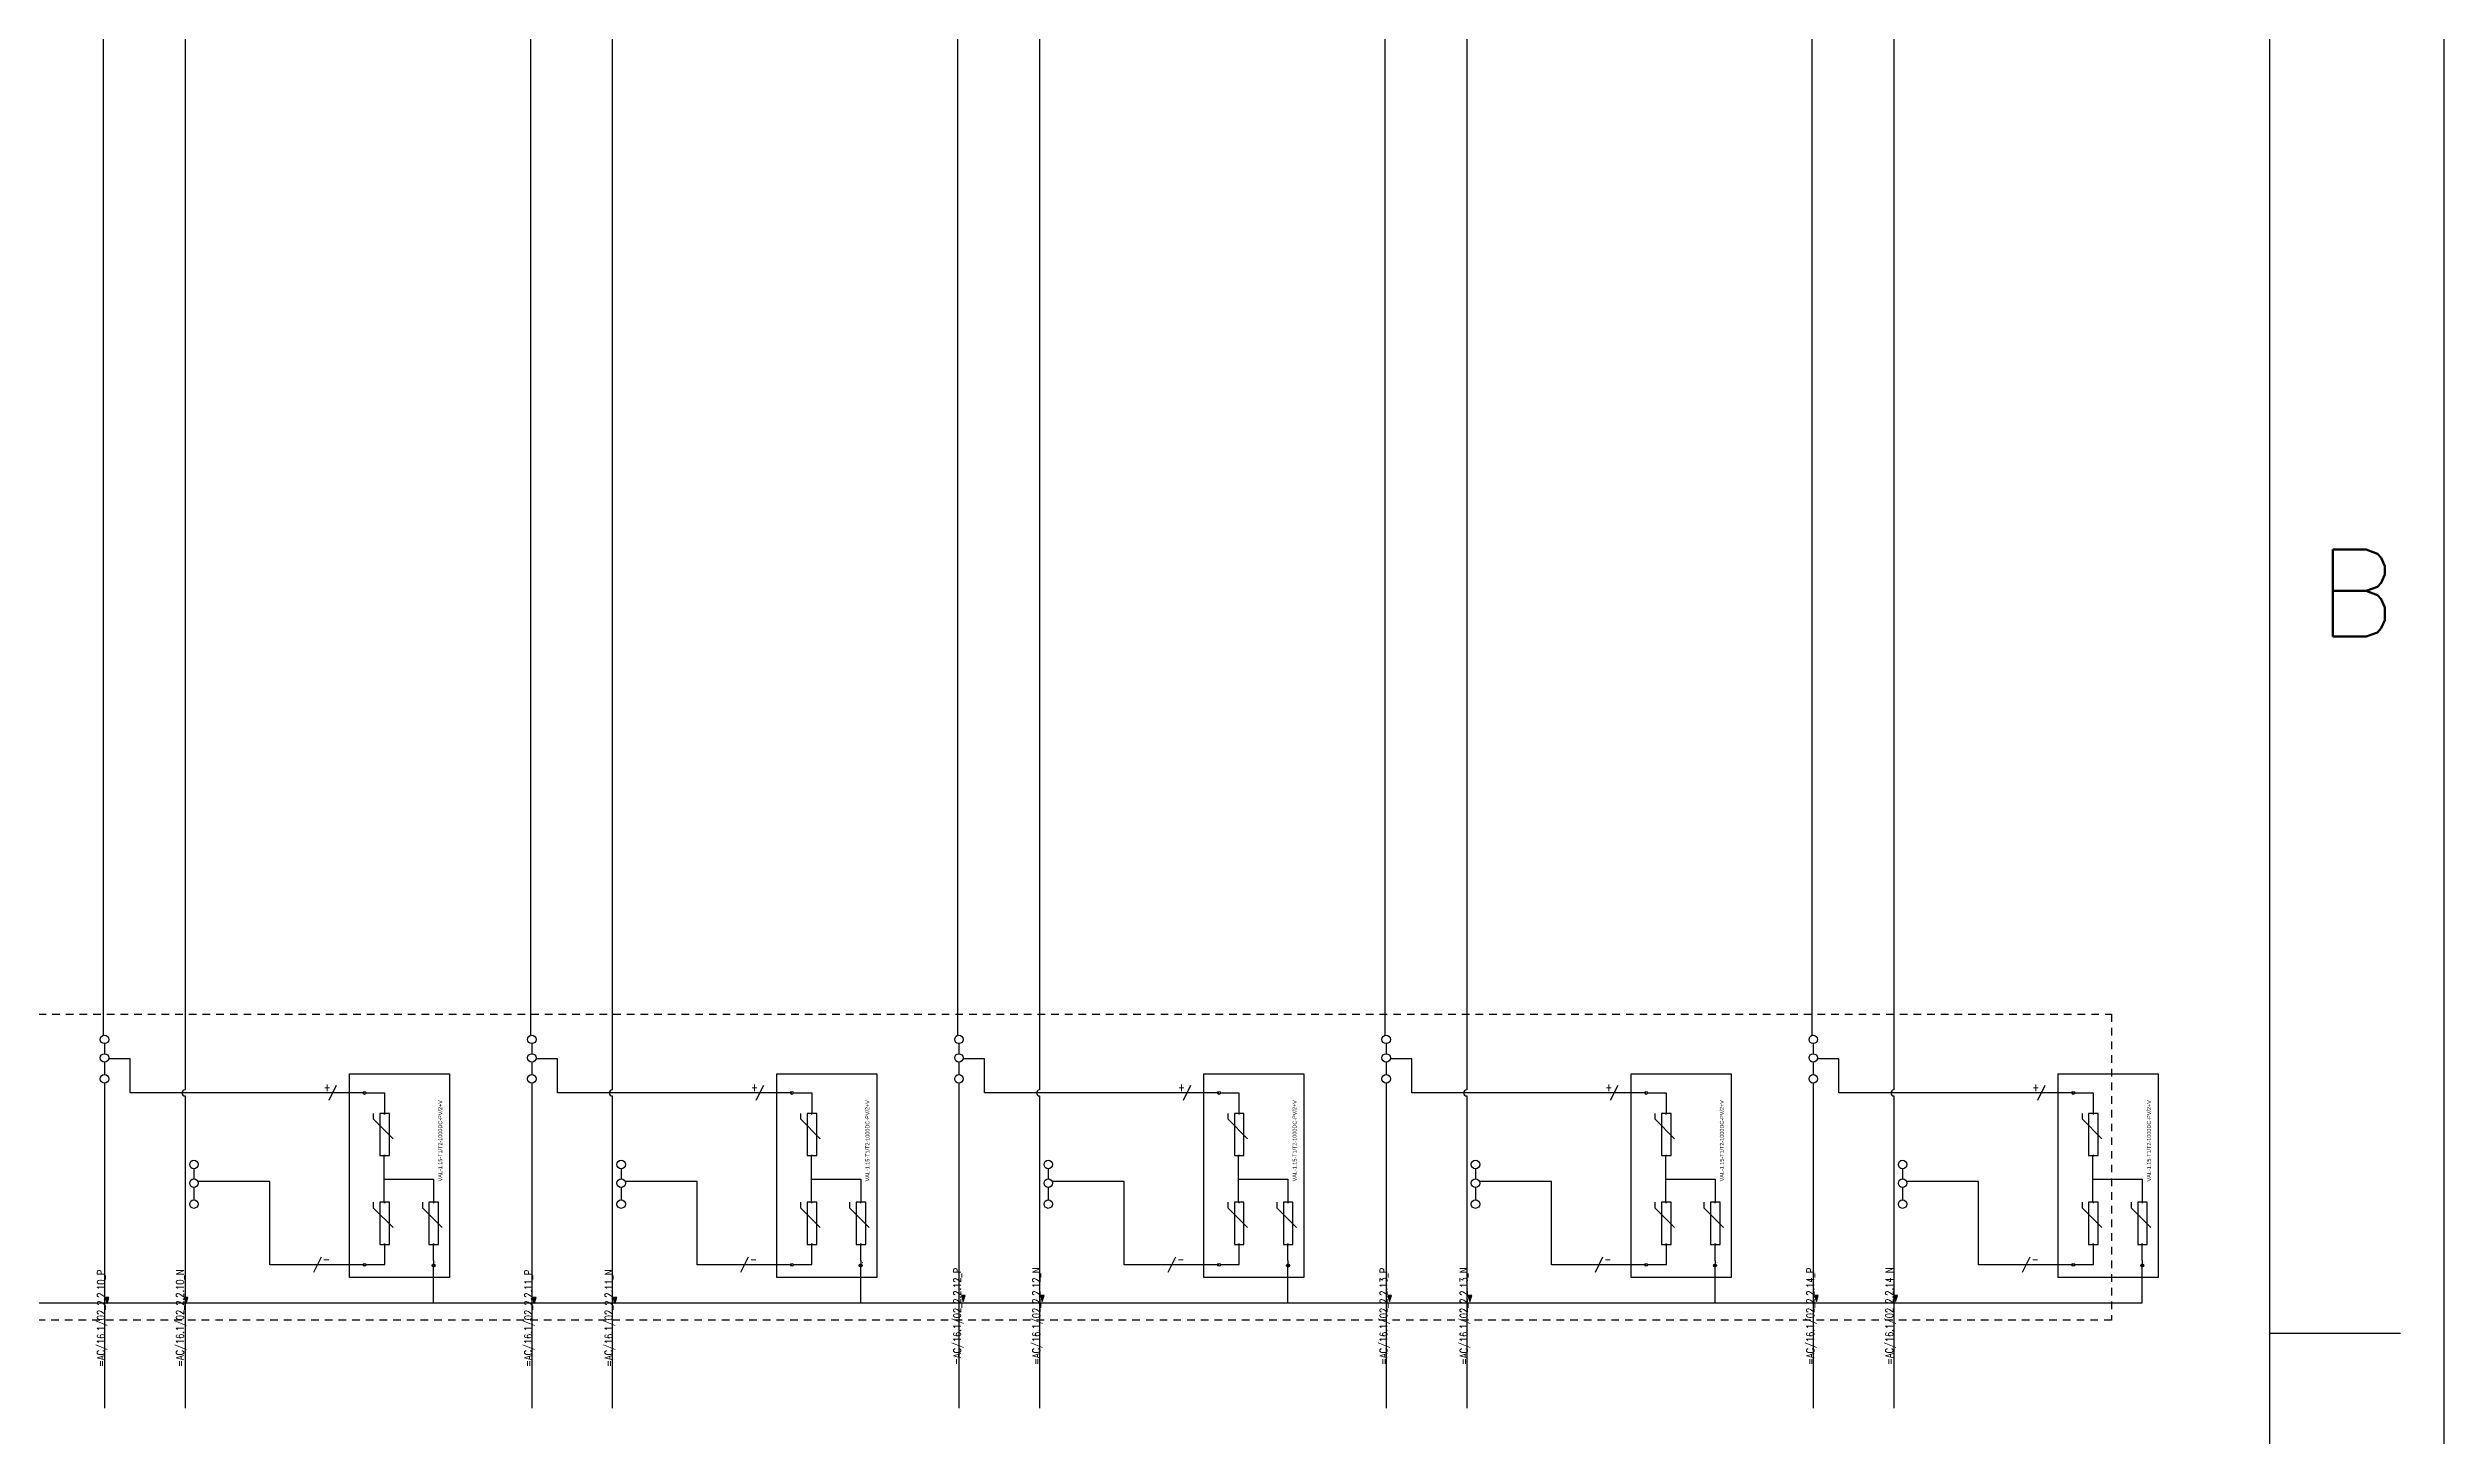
# Model space of a CAD drawing. Header units: inches. Extents: x 4 to 127, y -3 to 89.
# Drawn here: x 87.37 to 126.76, y 18.23 to 41.04 of the extents above; entities that cross this region are included whole.
import ezdxf
from ezdxf.enums import TextEntityAlignment as Align

# ---------------------------------------------------------------- set-up
doc = ezdxf.new("R2010")
doc.units = ezdxf.units.IN
doc.header["$MEASUREMENT"] = 0
doc.linetypes.add('HIDDEN2', pattern=[0.1875, 0.125, -0.0625])
for name, color, linetype in [('GRY_20AWG', 9, 'Continuous'), ('LOCBOX', 92, 'HIDDEN2'), ('MISC', 2, 'Continuous'), ('RED_12AWG', 1, 'Continuous'), ('SYMS', 7, 'Continuous'), ('TAGS', 51, 'Continuous'), ('Title Block', 7, 'Continuous'), ('Viewport', 7, 'Continuous'), ('WHT_12AWG', 7, 'Continuous'), ('WIREREF', 61, 'Continuous')]:
    doc.layers.add(name, color=color, linetype=linetype)
doc.styles.add('Roman', font='romans')
doc.styles.add('WD', font='romans.shx')
doc.styles.add('WD_IEC', font='isocp2.shx', dxfattribs={"width": 0.9, "height": 4})

# ---------------------------------------------------------------- blocks, each defined once
blk = doc.blocks.new('ANSI_border_C')
at = {"layer": 'Title Block'}
for p, q in [((21, 0), (21, 16)), ((20.5, 0.75), (20.5, 15.25)), ((20.5, 4), (20.875, 4))]:
    blk.add_line(p, q, dxfattribs=at)
at = {"layer": 'Title Block', "style": 'Roman'}
blk.add_text('B', height=0.25, dxfattribs=at).set_placement((20.75, 6.125), align=Align.MIDDLE_CENTER)
blk = doc.blocks.new('JIC_border_C')
at = {"xscale": 5.726708801404052, "yscale": 5.726708801404052, "zscale": 5.726708801404052}
blk.add_blockref('ANSI_border_C', (6.5, -3), dxfattribs=at)
blk = doc.blocks.new('HA1S4')
for points in [[(0, 0), (-0.031, 0), (0, -0.094), (0.031, 0), (0, 0)], [(0.016, -0.011), (-0.016, -0.011), (0, -0.058), (0.016, -0.011)]]:
    blk.add_lwpolyline(points)
at = {"style": 'WD', "flags": 1}
for tag, p in [('X2TERM01', (0, 0)), ('SIGCODE', (0.035, -0.083))]:
    blk.add_attdef(tag, p, '', height=0.01, dxfattribs=at)
at = {"style": 'WD', "width": 0.7}
for tag, p in [('XREF', (0.088, -0.062)), ('DESC1', (0.088, 0.113))]:
    blk.add_attdef(tag, p, '', height=0.125, dxfattribs=at)
at = {"style": 'WD', "width": 0.8, "flags": 8}
blk.add_attdef('WIRENO', text='', height=0.125, dxfattribs=at).set_placement((0, -0.259), align=Align.CENTER)
blk = doc.blocks.new('HT0_02')
blk.add_circle((0, 0), 0.0699)
at = {"style": 'WD', "flags": 1}
for tag, p in [('X4TERM01', (-0.07, 0)), ('X2TERM01', (0, 0.07)), ('X1TERM01', (0.07, 0)), ('X8TERM01', (0, -0.07))]:
    blk.add_attdef(tag, p, '', height=0.01, dxfattribs=at)
blk = doc.blocks.new('HGND4')
for p, q in [((0, 0), (10, 0)), ((10, -3.8), (10, 3.8)), ((11.2, -2.5), (11.2, 2.5)), ((12.5, -1.2), (12.5, 1.2))]:
    blk.add_line(p, q)
blk.add_circle((10, 0), 5)
at = {"style": 'WD_IEC'}
for tag, p in [('TAG1', (2.5, 4.6)), ('INST', (2.5, 11.6)), ('LOC', (2.5, 8.1))]:
    blk.add_attdef(tag, text='', height=2.5, dxfattribs=at).set_placement(p, align=Align.RIGHT)
at = {"style": 'WD_IEC', "flags": 1}
blk.add_attdef('X4TERM01', (0, 0), '', height=0.32, dxfattribs=at)
blk = doc.blocks.new('VT0_05')
blk.add_lwpolyline([(0.08, -0.06), (0, 0.08), (-0.08, -0.06)], close=True)
at = {"style": 'WD', "flags": 1}
for tag, p in [('X4TERM01', (-0.05, 0)), ('X2TERM01', (0, 0.08)), ('X1TERM01', (0.05, 0)), ('X8TERM01', (0, -0.06))]:
    blk.add_attdef(tag, p, '', height=0.01, dxfattribs=at)
blk = doc.blocks.new('Lightening Surge Arrestor')
at = {"color": 5}
for p, q in [((0.502, 2.919), (0.502, 2.827)), ((0.502, 2.827), (0.826, 2.503)), ((0.502, 1.459), (0.502, 1.367)), ((0.502, 1.367), (0.826, 1.043)), ((1.308, 1.459), (1.308, 1.367)), ((1.308, 1.367), (1.632, 1.043))]:
    blk.add_line(p, q, dxfattribs=at)
for points in [[(0.112, 3.569), (1.754, 3.569), (1.754, 0.222), (0.112, 0.222)], [(0.768, 2.919), (0.611, 2.919), (0.611, 2.225), (0.768, 2.225)], [(0.768, 1.459), (0.611, 1.459), (0.611, 0.765), (0.768, 0.765)], [(1.574, 1.459), (1.417, 1.459), (1.417, 0.765), (1.574, 0.765)]]:
    blk.add_lwpolyline(points, close=True, dxfattribs=at)
at = {"layer": 'GRY_20AWG'}
blk.add_line((1.492, 0.502), (1.492, 0.468), dxfattribs=at)
at = {"layer": 'RED_12AWG'}
for p, q in [((0.382, 3.255), (0.686, 3.255)), ((0.686, 3.255), (0.686, 2.926)), ((0.69, 2.919), (0.684, 2.919)), ((0.681, 1.459), (0.681, 2.226)), ((0.681, 1.835), (1.492, 1.835)), ((1.492, 1.835), (1.492, 1.466)), ((0.69, 1.459), (0.681, 1.459)), ((0.381, 0.435), (0.69, 0.435)), ((0.69, 0.435), (0.69, 0.766)), ((1.492, 0.502), (1.492, 0.757))]:
    blk.add_line(p, q, dxfattribs=at)
at = {"layer": 'SYMS'}
for name, p, xscale, yscale, zscale in [('HT0_02', (0.358, 3.255), 0.3314421991292846, 0.3314421991292846, 0.3314421991292846), ('VT0_05', (0.686, 2.918), 0.1052161047490845, 0.1052161047490845, 0.1052161047490845), ('VT0_05', (0.686, 1.458), 0.1052161047490845, 0.1052161047490845, 0.1052161047490845), ('HT0_02', (0.69, 1.459), 0.01504368401050088, 0.01504368401050088, 0.01504368401050088), ('VT0_05', (1.492, 1.458), 0.1052161047490845, 0.1052161047490845, 0.1052161047490845), ('HT0_02', (0.358, 0.429), 0.3314421991292846, 0.3314421991292846, 0.3314421991292846)]:
    blk.add_blockref(name, p, dxfattribs=dict(at, xscale=xscale, yscale=yscale, zscale=zscale))
at = {"layer": 'SYMS', "xscale": -0.1052161047490845, "yscale": 0.1052161047490845, "zscale": 0.1052161047490845, "rotation": 180}
for p in [(0.686, 2.226), (0.686, 0.766), (1.492, 0.766)]:
    blk.add_blockref('VT0_05', p, dxfattribs=at)
at = {"layer": 'SYMS'}
ref = blk.add_blockref('HGND4', (1.492, 0.468), dxfattribs=dict(at, xscale=0.005, yscale=0.005, zscale=0.005, rotation=270))
ref.add_attrib('TAG1', 'PE', dxfattribs={"layer": 'TAGS', "height": 0.0125, "rotation": 270, "style": 'WD_IEC'}).set_placement((1.515, 0.455), align=Align.RIGHT)
at = {"color": 5, "insert": (1.57, 1.801), "char_height": 0.065, "attachment_point": 1, "rotation": 90}
blk.add_mtext_dynamic_manual_height_columns('VAL-1.15-T1/T2-1000DC-PV/2+V', width=1.87491, gutter_width=0.325, heights=[0], dxfattribs=at)
for tag, p in [('+', (0.447, 3.312)), ('-', (0.457, 0.49))]:
    blk.add_attdef(tag, p, '', height=0.065)
at = {"color": 5}
blk.add_attdef('VAL-1.15-T1/T2-1000DC-PV/2+V', (1.651, 1.798), '', height=0.065, rotation=90, dxfattribs=at)
blk = doc.blocks.new('VT0_02')
blk.add_circle((0, 0), 0.0699)
at = {"style": 'WD', "flags": 1}
for tag, p in [('X4TERM01', (-0.07, 0)), ('X2TERM01', (0, 0.07)), ('X1TERM01', (0.07, 0)), ('X8TERM01', (0, -0.07))]:
    blk.add_attdef(tag, p, '', height=0.01, dxfattribs=at)
blk = doc.blocks.new('HW01')
for p, q in [((0.062, 0.125), (-0.062, -0.125)), ((0.031, 0), (-0.031, 0))]:
    blk.add_line(p, q)
at = {"style": 'WD', "width": 0.7, "flags": 1}
for tag, p in [('INST', (0, 0.357)), ('LOC', (0, 0.188)), ('DESC1', (0, -0.456)), ('XREF', (0, -0.3)), ('DESC2', (0, -0.613))]:
    blk.add_attdef(tag, text='', height=0.125, dxfattribs=at).set_placement(p, align=Align.CENTER)
at = {"style": 'WD', "width": 0.8}
blk.add_attdef('TAG1', text='', height=0.125, dxfattribs=at).set_placement((-0.031, 0.031), align=Align.RIGHT)
at = {"style": 'WD', "flags": 1}
for tag, p in [('X4TERM01', (-0.031, 0)), ('X1TERM01', (0.031, 0))]:
    blk.add_attdef(tag, p, '', height=0.0125, dxfattribs=at)
at = {"linetype": 'Continuous', "style": 'WD', "flags": 9}
blk.add_attdef('ASSYCODE', text='', height=0.01, dxfattribs=at).set_placement((0.029, 0.042), align=Align.CENTER)
at = {"style": 'WD'}
for tag, p in [('X2LINK', (0, 0.125)), ('X8LINK', (0, -0.125))]:
    blk.add_attdef(tag, p, '', height=0.01, dxfattribs=at)
at = {"style": 'WD', "flags": 9}
blk.add_attdef('FAMILY', text='', height=0.01, dxfattribs=at).set_placement((0.023, 0.118), align=Align.CENTER)
at = {"style": 'WD', "width": 0.8}
blk.add_attdef('RATING1', (0.094, 0.031), '', height=0.125, dxfattribs=at)
at = {"style": 'WD', "width": 0.8, "flags": 1}
blk.add_attdef('MFG', text='', height=0.0938, dxfattribs=at).set_placement((-0.125, -0.031), align=Align.TOP_RIGHT)
blk.add_attdef('CAT', text='', height=0.0938, dxfattribs=at).set_placement((0.031, -0.031), align=Align.TOP_LEFT)

msp = doc.modelspace()

# ---------------------------------------------------------------- linework, layer by layer
at = {"layer": 'GRY_20AWG', "color": 240, "true_color": 0xed1f24}
for p, q in [((88.277, 61.289), (88.277, 24.809)), ((95.3, 61.289), (95.3, 24.809)), ((102.322, 61.289), (102.322, 24.809)), ((109.345, 61.289), (109.345, 24.809)), ((116.368, 61.289), (116.368, 24.809)), ((88.3, 24.669), (88.3, 24.503)), ((95.323, 24.669), (95.323, 24.503)), ((102.346, 24.669), (102.346, 24.503)), ((109.368, 24.669), (109.368, 24.503)), ((116.391, 24.669), (116.391, 24.503)), ((88.3, 24.364), (88.3, 24.159)), ((88.721, 24.42), (88.37, 24.42)), ((88.721, 23.858), (88.721, 24.42)), ((95.323, 24.364), (95.323, 24.159)), ((95.744, 24.42), (95.393, 24.42)), ((95.744, 23.858), (95.744, 24.42)), ((102.346, 24.364), (102.346, 24.159)), ((102.767, 24.42), (102.415, 24.42)), ((102.767, 23.858), (102.767, 24.42)), ((109.368, 24.364), (109.368, 24.159)), ((109.79, 24.42), (109.438, 24.42)), ((109.79, 23.858), (109.79, 24.42)), ((116.391, 24.364), (116.391, 24.159)), ((116.812, 24.42), (116.461, 24.42)), ((116.812, 23.858), (116.812, 24.42)), ((88.3, 24.019), (88.3, 18.674)), ((92.016, 23.858), (88.721, 23.858)), ((92.574, 23.858), (92.078, 23.858)), ((95.323, 24.019), (95.323, 18.674)), ((99.039, 23.858), (95.744, 23.858)), ((99.597, 23.858), (99.101, 23.858)), ((102.346, 24.019), (102.346, 18.674)), ((106.062, 23.858), (102.767, 23.858)), ((106.62, 23.858), (106.124, 23.858)), ((109.368, 24.019), (109.368, 18.674)), ((113.084, 23.858), (109.79, 23.858)), ((113.643, 23.858), (113.147, 23.858)), ((116.391, 24.019), (116.391, 18.674)), ((120.107, 23.858), (116.812, 23.858)), ((120.666, 23.858), (120.17, 23.858)), ((89.769, 22.611), (89.769, 22.445)), ((96.792, 22.611), (96.792, 22.445)), ((103.815, 22.611), (103.815, 22.445)), ((110.837, 22.611), (110.837, 22.445)), ((117.86, 22.611), (117.86, 22.445)), ((89.769, 22.306), (89.769, 22.101)), ((91.018, 22.4), (89.839, 22.4)), ((91.018, 21.032), (91.018, 22.4)), ((96.792, 22.306), (96.792, 22.101)), ((98.041, 22.4), (96.862, 22.4)), ((98.041, 21.032), (98.041, 22.4)), ((103.815, 22.306), (103.815, 22.101)), ((105.064, 22.4), (103.884, 22.4)), ((105.064, 21.032), (105.064, 22.4)), ((110.837, 22.306), (110.837, 22.101)), ((112.086, 22.4), (110.907, 22.4)), ((112.086, 21.032), (112.086, 22.4)), ((117.86, 22.306), (117.86, 22.101)), ((119.109, 22.4), (117.93, 22.4)), ((119.109, 21.032), (119.109, 22.4)), ((91.765, 21.032), (91.018, 21.032)), ((92.574, 21.032), (91.828, 21.032)), ((98.788, 21.032), (98.041, 21.032)), ((99.597, 21.032), (98.85, 21.032)), ((105.811, 21.032), (105.064, 21.032)), ((106.62, 21.032), (105.873, 21.032)), ((112.833, 21.032), (112.086, 21.032)), ((113.643, 21.032), (112.896, 21.032)), ((119.856, 21.032), (119.109, 21.032)), ((120.666, 21.032), (119.919, 21.032))]:
    msp.add_line(p, q, dxfattribs=at)
at = {"layer": 'LOCBOX', "color": 6}
msp.add_lwpolyline([(72.812, 25.153), (121.296, 25.153), (121.296, 20.124), (72.812, 20.124)], close=True, dxfattribs=at)
at = {"layer": 'WHT_12AWG', "color": 240, "true_color": 0xed1f24}
for p, q in [((89.624, 71.705), (89.624, 23.908)), ((96.647, 71.705), (96.647, 23.908)), ((103.67, 71.705), (103.67, 23.908)), ((110.693, 71.705), (110.693, 23.908)), ((117.715, 71.705), (117.715, 23.908)), ((89.624, 23.808), (89.624, 18.674)), ((96.647, 23.808), (96.647, 18.674)), ((103.67, 23.808), (103.67, 18.674)), ((110.693, 23.808), (110.693, 18.674)), ((117.715, 23.808), (117.715, 18.674)), ((93.708, 20.408), (93.708, 21.011)), ((100.731, 20.408), (100.731, 21.011)), ((107.753, 20.408), (107.753, 21.011)), ((114.776, 20.408), (114.776, 21.011)), ((121.799, 20.408), (121.799, 21.011))]:
    msp.add_line(p, q, dxfattribs=at)
at = {"layer": 'WHT_12AWG', "color": 3}
msp.add_line((67.202, 20.408), (121.799, 20.408), dxfattribs=at)
at = {"layer": 'WHT_12AWG'}
for centre in [(89.624, 23.858), (96.647, 23.858), (103.67, 23.858), (110.693, 23.858), (117.715, 23.858)]:
    msp.add_arc(centre, 0.05, 90, 270, dxfattribs=at)

# ---------------------------------------------------------------- block references
for p in [(92.216, 20.603), (99.239, 20.603), (106.262, 20.603), (113.285, 20.603), (120.307, 20.603)]:
    msp.add_blockref('Lightening Surge Arrestor', p)
at = {"layer": 'SYMS'}
for p in [(88.3, 24.739), (88.3, 24.433), (95.323, 24.739), (95.323, 24.433), (102.346, 24.739), (102.346, 24.433), (109.368, 24.739), (109.368, 24.433), (116.391, 24.739), (116.391, 24.433), (88.3, 24.089), (95.323, 24.089), (102.346, 24.089), (109.368, 24.089), (116.391, 24.089), (89.769, 22.681), (96.792, 22.681), (103.815, 22.681), (110.837, 22.681), (117.86, 22.681), (89.769, 22.375), (89.769, 22.031), (96.792, 22.375), (96.792, 22.031), (103.815, 22.375), (103.815, 22.031), (110.837, 22.375), (110.837, 22.031), (117.86, 22.375), (117.86, 22.031)]:
    msp.add_blockref('VT0_02', p, dxfattribs=at)
ref = msp.add_blockref('HW01', (92.047, 23.858), dxfattribs=at)
ref.add_attrib('TAG1', '+', dxfattribs={"layer": 'TAGS', "height": 0.125, "style": 'WD', "width": 0.8}).set_placement((92.016, 23.889), align=Align.RIGHT)
ref = msp.add_blockref('HW01', (99.07, 23.858), dxfattribs=at)
ref.add_attrib('TAG1', '+', dxfattribs={"layer": 'TAGS', "height": 0.125, "style": 'WD', "width": 0.8}).set_placement((99.039, 23.889), align=Align.RIGHT)
ref = msp.add_blockref('HW01', (106.093, 23.858), dxfattribs=at)
ref.add_attrib('TAG1', '+', dxfattribs={"layer": 'TAGS', "height": 0.125, "style": 'WD', "width": 0.8}).set_placement((106.062, 23.889), align=Align.RIGHT)
ref = msp.add_blockref('HW01', (113.116, 23.858), dxfattribs=at)
ref.add_attrib('TAG1', '+', dxfattribs={"layer": 'TAGS', "height": 0.125, "style": 'WD', "width": 0.8}).set_placement((113.084, 23.889), align=Align.RIGHT)
ref = msp.add_blockref('HW01', (120.138, 23.858), dxfattribs=at)
ref.add_attrib('TAG1', '+', dxfattribs={"layer": 'TAGS', "height": 0.125, "style": 'WD', "width": 0.8}).set_placement((120.107, 23.889), align=Align.RIGHT)
at = {"layer": 'SYMS', "color": 1}
ref = msp.add_blockref('HA1S4', (88.34, 20.493), dxfattribs=at)
ref.add_attrib('WIRENO', '=AC/16.1/02_2.2.10_P', dxfattribs={"layer": 'WIREREF', "color": 1, "height": 0.125, "rotation": 90, "style": 'WD', "width": 0.8, "flags": 8}).set_placement((88.34, 19.355), align=Align.BOTTOM_LEFT)
ref = msp.add_blockref('HA1S4', (89.639, 20.493), dxfattribs=at)
ref.add_attrib('WIRENO', '=AC/16.1/02_2.2.10_N', dxfattribs={"layer": 'WIREREF', "color": 1, "height": 0.125, "rotation": 90, "style": 'WD', "width": 0.8, "flags": 8}).set_placement((89.639, 19.355), align=Align.BOTTOM_LEFT)
at = {"layer": 'SYMS'}
ref = msp.add_blockref('HW01', (91.796, 21.032), dxfattribs=at)
ref.add_attrib('RATING1', '-', (91.89, 21.063), dxfattribs={"layer": 'MISC', "height": 0.125, "style": 'WD', "width": 0.8})
at = {"layer": 'SYMS', "color": 1}
ref = msp.add_blockref('HA1S4', (95.364, 20.493), dxfattribs=at)
ref.add_attrib('WIRENO', '=AC/16.1/02_2.2.11_P', dxfattribs={"layer": 'WIREREF', "color": 1, "height": 0.125, "rotation": 90, "style": 'WD', "width": 0.8, "flags": 8}).set_placement((95.364, 19.355), align=Align.BOTTOM_LEFT)
ref = msp.add_blockref('HA1S4', (96.688, 20.493), dxfattribs=at)
ref.add_attrib('WIRENO', '=AC/16.1/02_2.2.11_N', dxfattribs={"layer": 'WIREREF', "color": 1, "height": 0.125, "rotation": 90, "style": 'WD', "width": 0.8, "flags": 8}).set_placement((96.688, 19.355), align=Align.BOTTOM_LEFT)
at = {"layer": 'SYMS'}
ref = msp.add_blockref('HW01', (98.819, 21.032), dxfattribs=at)
ref.add_attrib('RATING1', '-', (98.913, 21.063), dxfattribs={"layer": 'MISC', "height": 0.125, "style": 'WD', "width": 0.8})
at = {"layer": 'SYMS', "color": 1}
ref = msp.add_blockref('HA1S4', (102.416, 20.526), dxfattribs=at)
ref.add_attrib('WIRENO', '=AC/16.1/02_2.2.12_P', dxfattribs={"layer": 'WIREREF', "color": 1, "height": 0.125, "rotation": 90, "style": 'WD', "width": 0.8, "flags": 8}).set_placement((102.416, 19.388), align=Align.BOTTOM_LEFT)
ref = msp.add_blockref('HA1S4', (103.716, 20.526), dxfattribs=at)
ref.add_attrib('WIRENO', '=AC/16.1/02_2.2.12_N', dxfattribs={"layer": 'WIREREF', "color": 1, "height": 0.125, "rotation": 90, "style": 'WD', "width": 0.8, "flags": 8}).set_placement((103.716, 19.388), align=Align.BOTTOM_LEFT)
at = {"layer": 'SYMS'}
ref = msp.add_blockref('HW01', (105.842, 21.032), dxfattribs=at)
ref.add_attrib('RATING1', '-', (105.936, 21.063), dxfattribs={"layer": 'MISC', "height": 0.125, "style": 'WD', "width": 0.8})
at = {"layer": 'SYMS', "color": 1}
ref = msp.add_blockref('HA1S4', (109.425, 20.526), dxfattribs=at)
ref.add_attrib('WIRENO', '=AC/16.1/02_2.2.13_P', dxfattribs={"layer": 'WIREREF', "color": 1, "height": 0.125, "rotation": 90, "style": 'WD', "width": 0.8, "flags": 8}).set_placement((109.425, 19.388), align=Align.BOTTOM_LEFT)
ref = msp.add_blockref('HA1S4', (110.745, 20.526), dxfattribs=at)
ref.add_attrib('WIRENO', '=AC/16.1/02_2.2.13_N', dxfattribs={"layer": 'WIREREF', "color": 1, "height": 0.125, "rotation": 90, "style": 'WD', "width": 0.8, "flags": 8}).set_placement((110.745, 19.388), align=Align.BOTTOM_LEFT)
at = {"layer": 'SYMS'}
ref = msp.add_blockref('HW01', (112.865, 21.032), dxfattribs=at)
ref.add_attrib('RATING1', '-', (112.958, 21.063), dxfattribs={"layer": 'MISC', "height": 0.125, "style": 'WD', "width": 0.8})
at = {"layer": 'SYMS', "color": 1}
ref = msp.add_blockref('HA1S4', (116.442, 20.526), dxfattribs=at)
ref.add_attrib('WIRENO', '=AC/16.1/02_2.2.14_P', dxfattribs={"layer": 'WIREREF', "color": 1, "height": 0.125, "rotation": 90, "style": 'WD', "width": 0.8, "flags": 8}).set_placement((116.442, 19.388), align=Align.BOTTOM_LEFT)
ref = msp.add_blockref('HA1S4', (117.742, 20.526), dxfattribs=at)
ref.add_attrib('WIRENO', '=AC/16.1/02_2.2.14_N', dxfattribs={"layer": 'WIREREF', "color": 1, "height": 0.125, "rotation": 90, "style": 'WD', "width": 0.8, "flags": 8}).set_placement((117.742, 19.388), align=Align.BOTTOM_LEFT)
at = {"layer": 'SYMS'}
ref = msp.add_blockref('HW01', (119.887, 21.032), dxfattribs=at)
ref.add_attrib('RATING1', '-', (119.981, 21.063), dxfattribs={"layer": 'MISC', "height": 0.125, "style": 'WD', "width": 0.8})
at = {"layer": 'Viewport'}
msp.add_blockref('JIC_border_C', (0, 0), dxfattribs=at)

doc.saveas('drawing.dxf')
